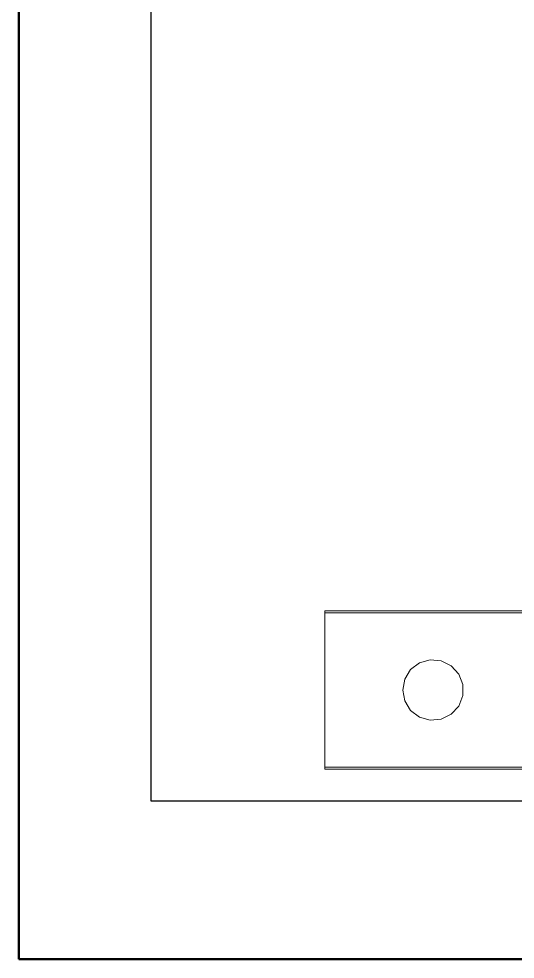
# Model space of a CAD drawing. Header units: millimetres. Extents: x 0 to 1680, y 0 to 1188.
# Drawn here: x 757 to 851.1, y 173 to 351.2 of the extents above; entities that cross this region are included whole.
import ezdxf
from ezdxf.enums import TextEntityAlignment as Align

# ---------------------------------------------------------------- set-up
doc = ezdxf.new("R2010")
doc.units = ezdxf.units.MM
for name, color, linetype, lineweight in [('EPLAN100', 7, 'Continuous', 13), ('EPLAN310', 5, 'Continuous', 5), ('EPLAN400', 5, 'Continuous', 9), ('EPLAN440', 73, 'Continuous', 9), ('EPLAN500', 7, 'Continuous', 9), ('EPLAN501', 7, 'Continuous', 9), ('EPLAN502', 7, 'Continuous', 9), ('EPLAN503', 7, 'Continuous', 9), ('EPLAN504', 7, 'Continuous', 9)]:
    doc.layers.add(name, color=color, linetype=linetype, lineweight=lineweight)
doc.styles.add('Tahoma', font='')
doc.styles.get('Tahoma').set_extended_font_data('Tahoma')

# ---------------------------------------------------------------- blocks, each defined once
blk = doc.blocks.new('EPLSYM_LibrarySPECIAL_Symbol11_Variant0_Placement8')
at = {"layer": 'EPLAN310', "lineweight": 25, "ltscale": 16}
blk.add_lwpolyline([(0, -390), (250, -390), (250, 0), (0, 0)], close=True, dxfattribs=at)
at = {"layer": 'EPLAN400', "color": 5, "style": 'Tahoma'}
blk.add_attdef('17_20010', text='', height=2.2575, dxfattribs=at).set_placement((-1.5, -0.9515), align=Align.TOP_RIGHT)
at = {"layer": 'EPLAN440', "color": 73, "style": 'Tahoma'}
blk.add_attdef('17_20300', text='', height=1.6254, dxfattribs=at).set_placement((-1.5, -4.57508), align=Align.TOP_RIGHT)
at = {"layer": 'EPLAN500', "color": 7, "style": 'Tahoma'}
blk.add_attdef('17_20027', text='', height=1.6254, dxfattribs=at).set_placement((-1.5, -7.27508), align=Align.TOP_RIGHT)
at = {"layer": 'EPLAN501', "color": 7, "style": 'Tahoma'}
blk.add_attdef('17_20011', text='', height=1.6254, dxfattribs=at).set_placement((-1.5, -12.67508), align=Align.TOP_RIGHT)
at = {"layer": 'EPLAN502', "color": 7, "style": 'Tahoma'}
blk.add_attdef('17_20025', text='', height=1.6254, dxfattribs=at).set_placement((-1.5, -15.37508), align=Align.TOP_RIGHT)
at = {"layer": 'EPLAN503', "color": 7, "style": 'Tahoma'}
blk.add_attdef('17_20024', text='', height=1.6254, dxfattribs=at).set_placement((-1.5, -18.07508), align=Align.TOP_RIGHT)
at = {"layer": 'EPLAN504', "color": 7, "style": 'Tahoma'}
blk.add_attdef('17_20901[1]', text='', height=1.6254, dxfattribs=at).set_placement((-1.5, -9.97508), align=Align.TOP_RIGHT)

msp = doc.modelspace()

# ---------------------------------------------------------------- linework, layer by layer
at = {"layer": 'EPLAN100', "lineweight": 0, "ltscale": 4}
for p, q in [((815, 238.6), (995, 238.6)), ((815, 209.4), (995, 209.4)), ((815, 209), (995, 209))]:
    msp.add_line(p, q, dxfattribs=at)
at = {"layer": 'EPLAN100', "lineweight": 50, "ltscale": 16}
msp.add_lwpolyline([(757, 173), (1057, 173), (1057, 623), (757, 623)], close=True, dxfattribs=at)
at = {"layer": 'EPLAN100', "lineweight": 0, "ltscale": 4}
for points in [[(815, 209), (815, 239), (995, 239)], [(830.14, 226.08), (829.75, 224), (830.14, 221.92), (831.25, 220.13), (832.94, 218.85), (834.97, 218.27), (837.07, 218.47), (838.97, 219.41), (840.39, 220.97), (841.15, 222.94), (841.15, 225.06), (840.39, 227.03), (838.97, 228.59), (837.07, 229.53), (834.97, 229.73), (832.94, 229.15), (831.25, 227.87), (830.14, 226.08)]]:
    msp.add_lwpolyline(points, dxfattribs=at)

# ---------------------------------------------------------------- block references
msp.add_blockref('EPLSYM_LibrarySPECIAL_Symbol11_Variant0_Placement8', (782, 593))

doc.saveas('drawing.dxf')
